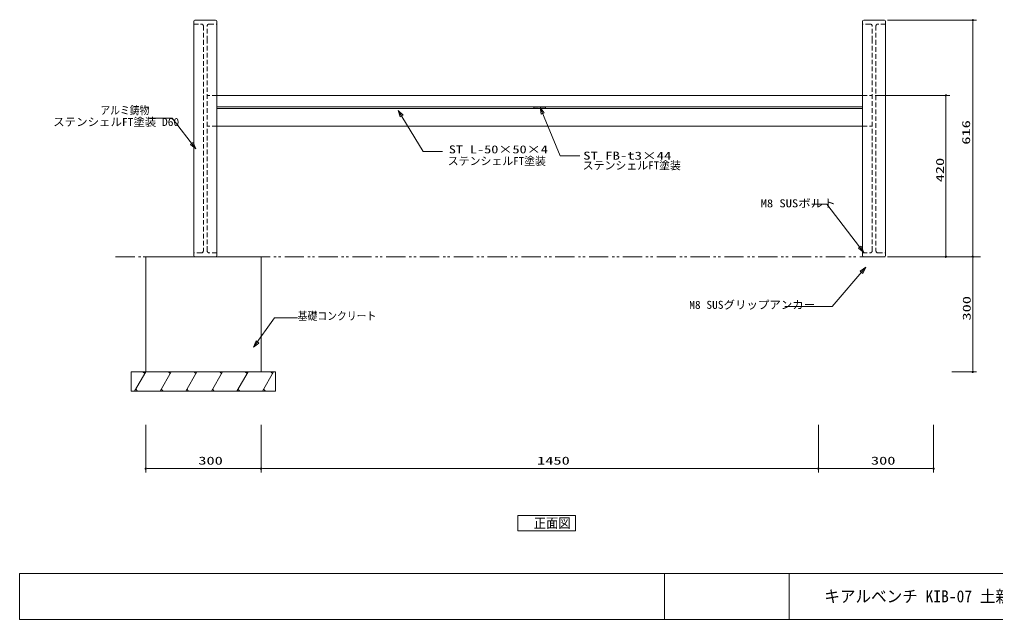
# Model space of a CAD drawing. Units: millimetres, scale not verified. Extents: x -1965 to 1966, y -1340 to 1341.
# Drawn here: x -1965 to 575, y -1340 to 223 of the extents above; entities that cross this region are included whole.
import ezdxf
from ezdxf.enums import TextEntityAlignment as Align

# ---------------------------------------------------------------- set-up
doc = ezdxf.new("R2010")
doc.units = ezdxf.units.MM
doc.header["$LTSCALE"] = 10
doc.linetypes.add('DASHED1', pattern=[1.8, 1.2, -0.6])
doc.linetypes.add('DOUBLE_CHAIN1', pattern=[8.8, 5, -1, 0.6, -0.6, 0.6, -1])
for name, color, linetype, lineweight in [('0-0__0-1_荳_闊_', 7, 'Continuous', 9), ('0-1__0-6__0-2_蟇_豕__ts', 7, 'Continuous', 9), ('0-2__0-2_蟇_豕__3__100__AcDbSymbolTable___70_______1____0__STYLE____5__10__100__AcDbSymbolTableRecord_', 7, 'Continuous', 9), ('0-3__0-4__0-2_蟇_豕__', 7, 'Continuous', 9), ('0-4__0-0_0', 7, 'Continuous', 9)]:
    doc.layers.add(name, color=color, linetype=linetype, lineweight=lineweight)
doc.styles.add('ＭＳ ゴシック', font='')
doc.styles.get('ＭＳ ゴシック').set_extended_font_data('MS Gothic')

# ---------------------------------------------------------------- blocks, each defined once
blk = doc.blocks.new('-000-_DOT')
at = {"layer": '0-4__0-0_0'}
blk.add_line((-5, 0), (-10, 0), dxfattribs=at)
blk.add_circle((0, 0), 2.5, dxfattribs=at)
blk.add_circle((0, 0), 2.5, dxfattribs=at)
blk = doc.blocks.new('-002-_D4')
at = {"layer": '0-1__0-6__0-2_蟇_豕__ts'}
for p, q in [((5907.8, -3670), (6547.8, -3670)), ((6447.8, -6599.9), (6447.8, -3740.1))]:
    blk.add_line(p, q, dxfattribs=at)
at = {"layer": '0-2__0-2_蟇_豕__3__100__AcDbSymbolTable___70_______1____0__STYLE____5__10__100__AcDbSymbolTableRecord_'}
blk.add_line((5907.8, -6670), (6547.8, -6670), dxfattribs=at)
at = {"layer": '0-2__0-2_蟇_豕__3__100__AcDbSymbolTable___70_______1____0__STYLE____5__10__100__AcDbSymbolTableRecord_', "xscale": 7.007324, "yscale": 7.007324, "rotation": 90}
blk.add_blockref('-000-_DOT', (6447.8, -3670), dxfattribs=at)
at = {"layer": '0-3__0-4__0-2_蟇_豕__', "xscale": 7.007324, "yscale": 7.007324, "rotation": 270}
blk.add_blockref('-000-_DOT', (6447.8, -6670), dxfattribs=at)
at = {"layer": '0-2__0-2_蟇_豕__3__100__AcDbSymbolTable___70_______1____0__STYLE____5__10__100__AcDbSymbolTableRecord_', "style": 'ＭＳ ゴシック', "width": 1.5}
blk.add_text('300', height=208.4, rotation=90, dxfattribs=at).set_placement((6457.9, -5332.5), align=Align.BOTTOM_LEFT)
blk = doc.blocks.new('-003-_D5')
at = {"layer": '0-1__0-6__0-2_蟇_豕__ts'}
for p, q in [((-12068.8, -8130.4), (-12068.8, -9289.6)), ((2431.2, -8130.4), (2431.2, -9289.6))]:
    blk.add_line(p, q, dxfattribs=at)
at = {"layer": '0-3__0-4__0-2_蟇_豕__'}
blk.add_line((-11998.7, -9189.6), (2361.1, -9189.6), dxfattribs=at)
at = {"layer": '0-1__0-6__0-2_蟇_豕__ts', "xscale": 7.007324, "yscale": 7.007324, "rotation": 180}
blk.add_blockref('-000-_DOT', (-12068.8, -9189.6), dxfattribs=at)
at = {"layer": '0-3__0-4__0-2_蟇_豕__', "xscale": 7.007324, "yscale": 7.007324}
blk.add_blockref('-000-_DOT', (2431.2, -9189.6), dxfattribs=at)
at = {"layer": '0-1__0-6__0-2_蟇_豕__ts', "style": 'ＭＳ ゴシック', "width": 1.5}
blk.add_text('1450', height=208.4, dxfattribs=at).set_placement((-4885.8, -9148.3), align=Align.BOTTOM_LEFT)
blk = doc.blocks.new('-010-_D16')
at = {"layer": '0-1__0-6__0-2_蟇_豕__ts'}
for p, q in [((-15068.8, -8050.4), (-15068.8, -9289.6)), ((-12068.8, -8050.4), (-12068.8, -9289.6)), ((-14998.7, -9189.6), (-12138.9, -9189.6))]:
    blk.add_line(p, q, dxfattribs=at)
at = {"layer": '0-1__0-6__0-2_蟇_豕__ts', "xscale": 7.007324, "yscale": 7.007324, "rotation": 180}
blk.add_blockref('-000-_DOT', (-15068.8, -9189.6), dxfattribs=at)
at = {"layer": '0-1__0-6__0-2_蟇_豕__ts', "xscale": 7.007324, "yscale": 7.007324}
blk.add_blockref('-000-_DOT', (-12068.8, -9189.6), dxfattribs=at)
at = {"layer": '0-1__0-6__0-2_蟇_豕__ts', "style": 'ＭＳ ゴシック', "width": 1.5}
blk.add_text('300', height=208.4, dxfattribs=at).set_placement((-13700.3, -9148.3), align=Align.BOTTOM_LEFT)
blk = doc.blocks.new('-011-_D21')
at = {"layer": '0-1__0-6__0-2_蟇_豕__ts'}
for p, q in [((2431.2, -8050.4), (2431.2, -9289.6)), ((5431.2, -8050.4), (5431.2, -9289.6)), ((2501.3, -9189.6), (5361.1, -9189.6))]:
    blk.add_line(p, q, dxfattribs=at)
at = {"layer": '0-1__0-6__0-2_蟇_豕__ts', "xscale": 7.007324, "yscale": 7.007324, "rotation": 180}
blk.add_blockref('-000-_DOT', (2431.2, -9189.6), dxfattribs=at)
at = {"layer": '0-1__0-6__0-2_蟇_豕__ts', "xscale": 7.007324, "yscale": 7.007324}
blk.add_blockref('-000-_DOT', (5431.2, -9189.6), dxfattribs=at)
at = {"layer": '0-1__0-6__0-2_蟇_豕__ts', "style": 'ＭＳ ゴシック', "width": 1.5}
blk.add_text('300', height=208.4, dxfattribs=at).set_placement((3799.7, -9148.3), align=Align.BOTTOM_LEFT)
blk = doc.blocks.new('-014-_D29')
at = {"layer": '0-1__0-6__0-2_蟇_豕__ts'}
for p, q in [((4230.9, 2490), (6547.8, 2490)), ((6447.8, 2419.9), (6447.8, -3599.9)), ((4262.5, -3670), (6547.8, -3670))]:
    blk.add_line(p, q, dxfattribs=at)
at = {"layer": '0-1__0-6__0-2_蟇_豕__ts', "xscale": 7.007324, "yscale": 7.007324}
for p, rotation in [((6447.8, 2490), 90), ((6447.8, -3670), 270)]:
    blk.add_blockref('-000-_DOT', p, dxfattribs=dict(at, rotation=rotation))
at = {"layer": '0-1__0-6__0-2_蟇_豕__ts', "style": 'ＭＳ ゴシック', "width": 1.5}
blk.add_text('616', height=208.4, rotation=90, dxfattribs=at).set_placement((6442.9, -752.5), align=Align.BOTTOM_LEFT)
blk = doc.blocks.new('-015-_D30')
at = {"layer": '0-1__0-6__0-2_蟇_豕__ts'}
for p, q in [((3910.9, 530), (5852.5, 530)), ((5752.5, 459.9), (5752.5, -3599.9)), ((4382.5, -3670), (5852.5, -3670))]:
    blk.add_line(p, q, dxfattribs=at)
at = {"layer": '0-1__0-6__0-2_蟇_豕__ts', "xscale": 7.007324, "yscale": 7.007324}
for p, rotation in [((5752.5, 530), 90), ((5752.5, -3670), 270)]:
    blk.add_blockref('-000-_DOT', p, dxfattribs=dict(at, rotation=rotation))
at = {"layer": '0-1__0-6__0-2_蟇_豕__ts', "style": 'ＭＳ ゴシック', "width": 1.5}
blk.add_text('420', height=208.4, rotation=90, dxfattribs=at).set_placement((5762.5, -1732.5), align=Align.BOTTOM_LEFT)

msp = doc.modelspace()

# ---------------------------------------------------------------- linework, layer by layer
at = {"layer": '0-0__0-1_荳_闊_'}
for p, q in [((-1511.41, -391.75), (-1511.41, 218.25)), ((-1508.41, 221.25), (-1454.41, 221.25)), ((-1451.41, 218.25), (-1451.41, -391.75)), ((228.59, 218.25), (228.59, -391.75)), ((285.59, 221.25), (231.59, 221.25)), ((288.59, -391.75), (288.59, 218.25)), ((-1451.41, -4.75), (228.59, -4.75)), ((-1451.41, -8.75), (228.59, -8.75)), ((-914.5, -120.5), (-979.56, -13.75)), ((-557.7, -132), (-610.26, -6.25)), ((-1630.8, -33.75), (-1567.3, -33.75)), ((-1567.3, -33.75), (-1506.3, -113.75)), ((-1451.41, -54.75), (228.59, -54.75)), ((-864.04, -120.5), (-914.5, -120.5)), ((-507.24, -132), (-557.7, -132)), ((135.82, -257.71), (96.82, -257.71)), ((135.82, -257.71), (231.77, -383.55)), ((-1454.41, -394.75), (-1508.41, -394.75)), ((231.59, -394.75), (285.59, -394.75)), ((149.9, -524.54), (237.12, -422.32)), ((149.9, -524.54), (26.85, -524.54)), ((-1301.2, -553.75), (-1355.7, -630.75)), ((-1301.2, -553.75), (-1241.45, -553.75)), ((-1665.14, -744.75), (-1636.28, -694.75)), ((-1638.93, -699.34), (-1643.52, -694.75)), ((-1598.59, -744.75), (-1569.72, -694.75)), ((-1572.38, -699.34), (-1576.97, -694.75)), ((-1532.04, -744.75), (-1503.17, -694.75)), ((-1505.82, -699.34), (-1510.41, -694.75)), ((-1465.49, -744.75), (-1436.62, -694.75)), ((-1439.27, -699.34), (-1443.86, -694.75)), ((-1398.93, -744.75), (-1370.07, -694.75)), ((-1372.72, -699.34), (-1377.31, -694.75)), ((-1332.38, -744.75), (-1303.51, -694.75)), ((-1306.17, -699.34), (-1310.76, -694.75)), ((-1662.49, -740.16), (-1657.9, -744.75)), ((-1595.94, -740.16), (-1591.35, -744.75)), ((-1529.39, -740.16), (-1524.8, -744.75)), ((-1462.84, -740.16), (-1458.25, -744.75)), ((-1396.28, -740.16), (-1391.69, -744.75)), ((-1329.73, -740.16), (-1325.14, -744.75)), ((-286.27, -1219.68), (-286.27, -1339.68)), ((37.73, -1219.68), (37.73, -1339.68))]:
    msp.add_line(p, q, dxfattribs=at)
at = {"layer": '0-0__0-1_荳_闊_', "linetype": 'DASHED1'}
for p, q in [((-1511.41, 211.25), (-1491.41, 211.25)), ((-1486.41, 206.25), (-1486.41, 168.69)), ((-1476.41, 168.69), (-1476.41, 206.25)), ((-1471.41, 211.25), (-1451.41, 211.25)), ((248.59, 211.25), (228.59, 211.25)), ((253.59, 168.69), (253.59, 206.25)), ((263.59, 206.25), (263.59, 168.69)), ((288.59, 211.25), (268.59, 211.25)), ((-1486.41, 168.69), (-1486.41, -379.75)), ((-1476.41, -379.75), (-1476.41, 168.69)), ((253.59, -379.75), (253.59, 168.69)), ((263.59, 168.69), (263.59, -379.75)), ((-1451.41, 25.25), (-1476.41, 25.25)), ((228.59, 25.25), (253.59, 25.25)), ((-1451.41, -54.75), (-1476.41, -54.75)), ((228.59, -54.75), (253.59, -54.75)), ((-1491.41, -384.75), (-1511.41, -384.75)), ((-1451.41, -384.75), (-1471.41, -384.75)), ((228.59, -384.75), (248.59, -384.75)), ((268.59, -384.75), (288.59, -384.75))]:
    msp.add_line(p, q, dxfattribs=at)
at = {"layer": '0-0__0-1_荳_闊_', "linetype": 'DOUBLE_CHAIN1'}
msp.add_line((535.2, -394.75), (-1714.8, -394.75), dxfattribs=at)
at = {"layer": '0-0__0-1_荳_闊_'}
for points in [[(-1451.41, 25.25), (228.59, 25.25), (228.59, -4.75), (-1451.41, -4.75)], [(-974.41, -30.6), (-979.56, -13.75), (-966.67, -25.77)], [(-607.8, -23.7), (-610.26, -6.25), (-599.41, -20.13)], [(-1512.9, -97.41), (-1506.3, -113.75), (-1520.18, -102.9)], [(225.17, -367.22), (231.77, -383.55), (217.89, -372.71)], [(-1636.43, -394.75), (-1336.38, -394.75), (-1336.38, -694.75), (-1636.43, -694.75)], [(222.69, -432.43), (237.12, -422.32), (229.68, -438.29)], [(-1342.01, -619.66), (-1355.7, -630.75), (-1349.39, -614.3)], [(-1673.94, -694.75), (-1298.88, -694.75), (-1298.88, -744.75), (-1673.94, -744.75)], [(-668.5, -1068.7), (-518.5, -1068.7), (-518.5, -1108.7), (-668.5, -1108.7)], [(-1964.7, -1219.68), (1291.73, -1219.68), (1291.73, -1339.68), (-1964.7, -1339.68)]]:
    msp.add_lwpolyline(points, close=True, dxfattribs=at)
at = {"layer": '0-0__0-1_荳_闊_', "linetype": 'DASHED1'}
msp.add_lwpolyline([(-626.41, -4.75), (-596.41, -4.75), (-596.41, -7.75), (-626.41, -7.75)], close=True, dxfattribs=at)
at = {"layer": '0-0__0-1_荳_闊_'}
for centre, start, end in [((-1508.41, 218.25), 90, 180), ((-1454.41, 218.25), 360, 90), ((231.59, 218.25), 90, 180), ((285.59, 218.25), 360, 90), ((-1508.41, -391.75), 180, 270), ((-1454.41, -391.75), 270, 360), ((231.59, -391.75), 180, 270), ((285.59, -391.75), 270, 360)]:
    msp.add_arc(centre, 3, start, end, dxfattribs=at)
at = {"layer": '0-0__0-1_荳_闊_', "linetype": 'DASHED1'}
for centre, start, end in [((-1491.41, 206.25), 360, 90), ((-1471.41, 206.25), 90, 180), ((248.59, 206.25), 360, 90), ((268.59, 206.25), 90, 180), ((-1491.41, -379.75), 270, 0), ((-1471.41, -379.75), 180, 270), ((248.59, -379.75), 270, 0), ((268.59, -379.75), 180, 270)]:
    msp.add_arc(centre, 5, start, end, dxfattribs=at)

# ---------------------------------------------------------------- block references
at = {"layer": '0-1__0-6__0-2_蟇_豕__ts', "xscale": 0.1, "yscale": 0.1}
for name in ['-014-_D29', '-015-_D30', '-002-_D4', '-010-_D16', '-011-_D21', '-003-_D5']:
    msp.add_blockref(name, (-129.5, -27.75), dxfattribs=at)

# ---------------------------------------------------------------- texts
at = {"layer": '0-0__0-1_荳_闊_', "style": 'ＭＳ ゴシック'}
for s, height, width, p in [('アルミ鋳物', 20.82, 0.9, (-1754.5, -30.25)), ('ステンシェルFT塗装 D60', 20.82, 1.05, (-1877.08, -60.63)), ('ST L-50×50×4', 20.82, 1.3, (-847.76, -131.9)), ('ST FB-t3×44', 20.82, 1.35, (-498.17, -148.25)), ('M8 SUSボルト', 20.82, 1.15, (-36.48, -272.45)), ('M8 SUSグリップアンカー', 20.82, 1.05, (-222.3, -536.83)), ('基礎コンクリート', 20.82, 0.9, (-1241, -565.8)), ('正面図', 26.03, 0.9, (-626.61, -1109.36)), ('キアルベンチ KIB-07 土新建材', 31.26, 0.95, (129.23, -1304.34))]:
    msp.add_text(s, height=height, dxfattribs=dict(at, width=width)).set_placement(p, align=Align.BOTTOM_LEFT)
for p in [(-850.55, -162.33), (-499.48, -173.81)]:
    msp.add_text('ステンシェルFT塗装', height=20.82, dxfattribs=at).set_placement(p, align=Align.BOTTOM_LEFT)

doc.saveas('drawing.dxf')
